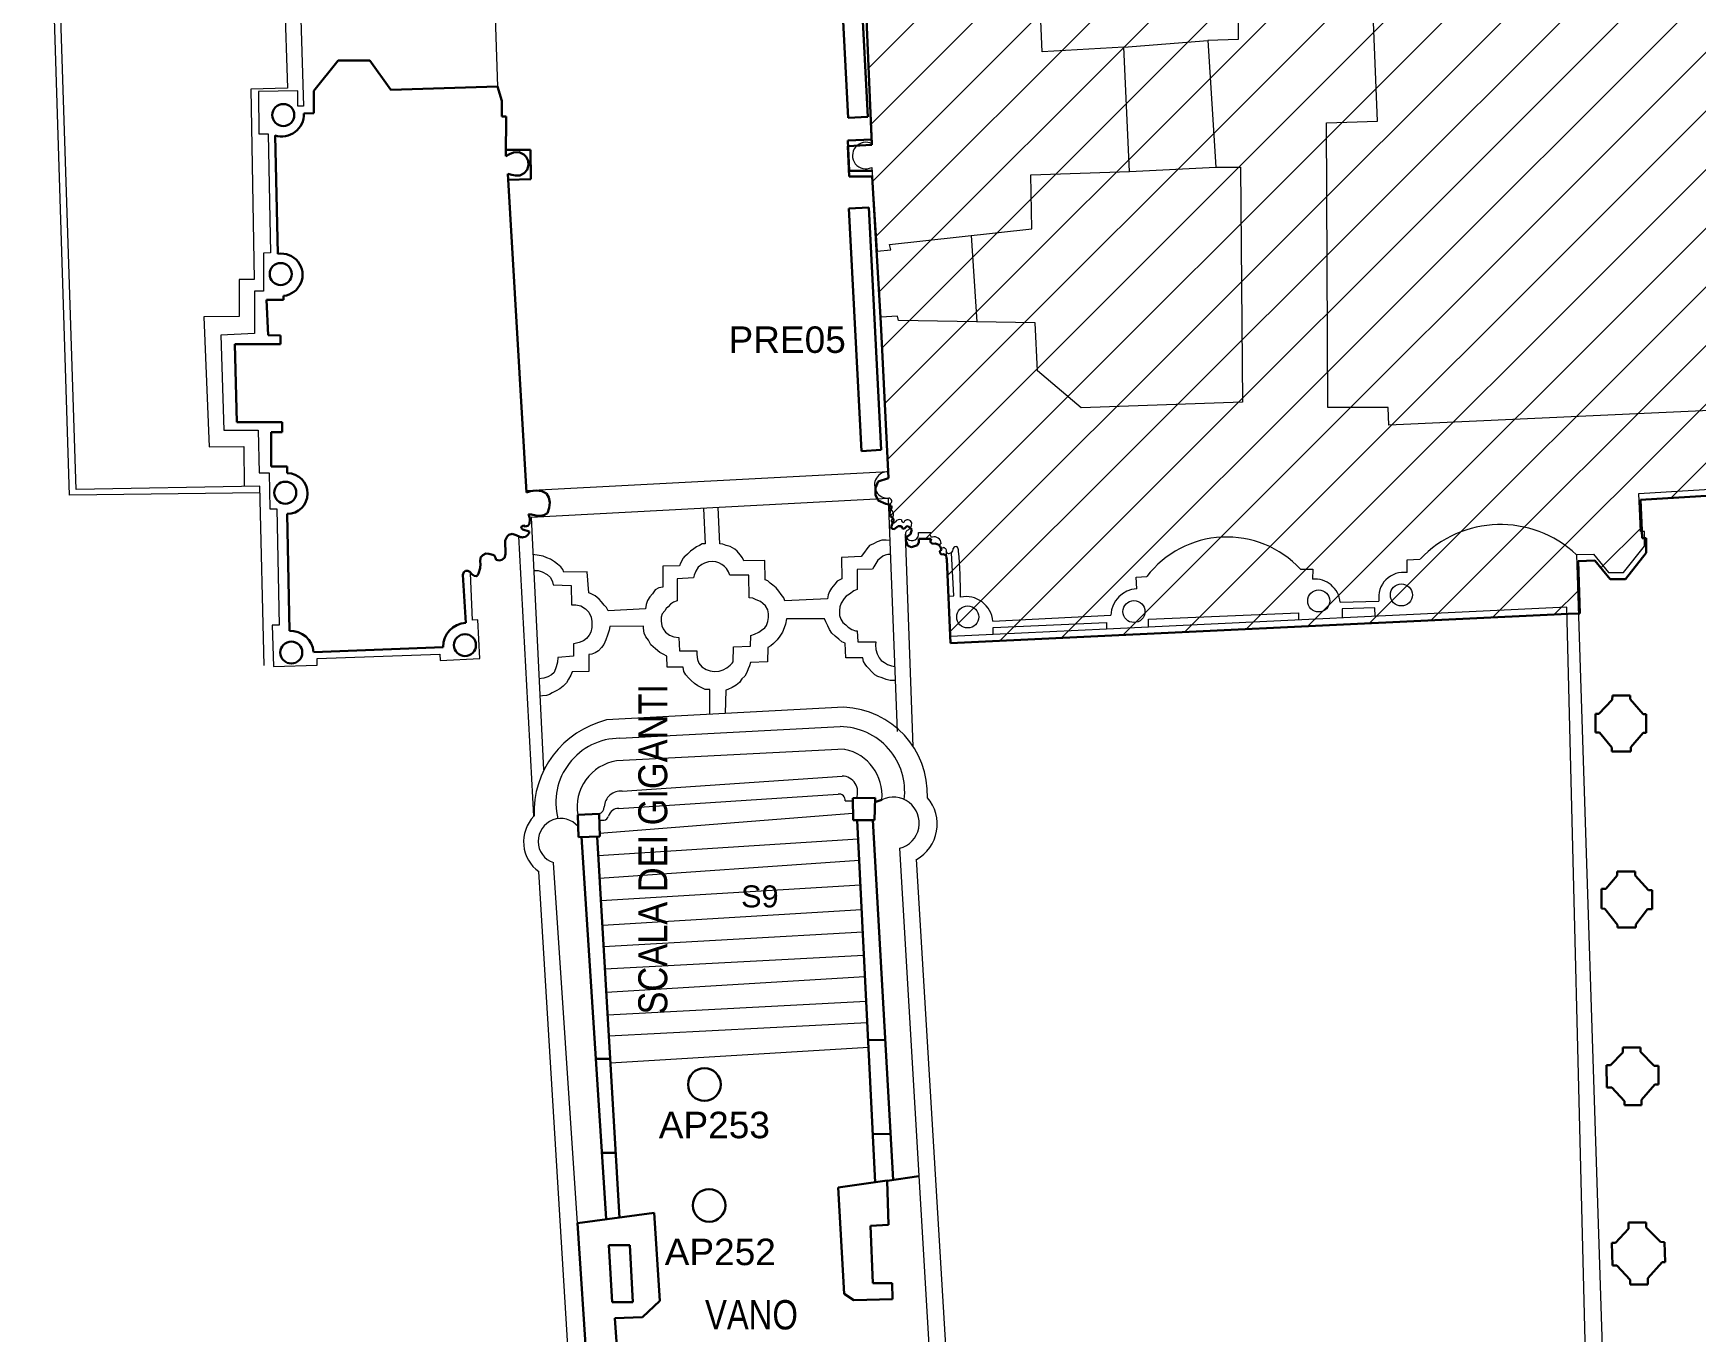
# Model space of a CAD drawing. Header units: millimetres. Extents: x 13761 to 25601, y 1427 to 9827.
# Drawn here: x 20543 to 22810, y 4533 to 6304 of the extents above; entities that cross this region are included whole.
import ezdxf
from ezdxf.enums import TextEntityAlignment as Align

# ---------------------------------------------------------------- set-up
doc = ezdxf.new("R2010")
doc.units = ezdxf.units.MM
doc.layers.add('CODICE LAMDADINE', color=150, linetype='Continuous')
for name, color, linetype, lineweight in [('LAMPADINE', 30, 'Continuous', 30), ('muri', 7, 'Continuous', 9), ('N. VANI', 66, 'Continuous', 9)]:
    doc.layers.add(name, color=color, linetype=linetype, lineweight=lineweight)
doc.styles.add('ducale_200', font='ARIAL.TTF', dxfattribs={"height": 1})
doc.styles.get("Standard").update_dxf_attribs({"font": 'ARIAL.TTF'})

msp = doc.modelspace()

# ---------------------------------------------------------------- linework, layer by layer
at = {"layer": 'LAMPADINE', "lineweight": 30}
for p, q in [((21636.6, 6518.9), (21653.8, 6188.3)), ((21680.9, 6189.8), (21663.7, 6520.3)), ((21653.8, 6188.3), (21680.9, 6189.8)), ((21681.9, 6066), (21654.7, 6064.6)), ((21654.7, 6064.6), (21672, 5734)), ((21699.1, 5735.5), (21681.9, 6066)), ((21672, 5734), (21699.1, 5735.5))]:
    msp.add_line(p, q, dxfattribs=at)
at = {"layer": 'LAMPADINE'}
for centre in [(21457.9, 4870), (21464.3, 4705.1)]:
    msp.add_circle(centre, 22.3, dxfattribs=at)
at = {"layer": 'muri', "color": 252}
for p, q in [((21681.9, 6256.8), (24538.6, 9113.5)), ((21685.1, 6180), (24618.6, 9113.5)), ((21686.9, 6101.7), (24698.6, 9113.5)), ((21691.4, 6026.2), (24778.7, 9113.5)), ((21695.9, 5950.7), (24822, 9076.8)), ((21700.1, 5874.9), (24822, 8996.8)), ((21704, 5798.7), (24822, 8916.7)), ((21707.8, 5722.6), (24822, 8836.7)), ((21711.5, 5646.3), (24822, 8756.7)), ((21759.5, 5614.2), (24822, 8676.7)), ((21789.6, 5564.2), (24822, 8596.6)), ((21793, 5487.7), (24822, 8516.6)), ((21860.7, 5475.3), (24822, 8436.6)), ((21944.7, 5479.3), (24822, 8356.6)), ((22028.7, 5483.2), (24822, 8276.6)), ((22112.7, 5487.2), (24822, 8196.5)), ((22196.6, 5491.2), (24822, 8116.5)), ((22280.6, 5495.2), (24822, 8036.5)), ((22364.6, 5499.1), (24822, 7956.5)), ((22448.6, 5503.1), (24822, 7876.4)), ((22532.6, 5507.1), (24822, 7796.4)), ((22775.5, 5669.9), (24822, 7716.4)), ((20854.9, 7258.8), (20889.5, 6228.8)), ((20592.1, 5673.7), (20542.8, 7250.8)), ((20601.3, 5681.4), (20550.9, 7250.4)), ((20902.3, 6491.9), (20911.4, 6204.6)), ((21167.3, 6480.4), (21175.7, 6231.4)), ((20839.6, 6227.8), (20844.2, 5968.1)), ((20863, 6166.7), (20866.1, 6004.2)), ((20866.1, 6004.2), (20856.9, 6003.7)), ((20856.9, 6003.7), (20856.9, 5952.3)), ((20844.2, 5968.1), (20823.8, 5968.1)), ((20823.8, 5968.1), (20823.8, 5917.7)), ((20856.9, 5952.3), (20844.7, 5952.3)), ((20844.7, 5952.3), (20844.7, 5894.2)), ((20823.8, 5917.7), (20775.4, 5917.1)), ((20775.4, 5917.1), (20782.6, 5739.9)), ((20844.7, 5894.2), (20798.4, 5892.2)), ((20798.4, 5892.2), (20802.9, 5762.3)), ((20802.9, 5762.3), (20849.3, 5762.3)), ((20849.3, 5762.3), (20850.8, 5704.3)), ((20782.6, 5739.9), (20829.9, 5740.4)), ((20829.9, 5740.4), (20830.5, 5685.5)), ((20850.8, 5704.3), (20864.6, 5704.3)), ((20864.6, 5704.3), (20865.6, 5655.4)), ((21708.9, 5705.8), (21215.5, 5679.8)), ((20851.8, 5676.8), (20592.1, 5673.7)), ((20851.8, 5685.9), (20601.3, 5681.4)), ((20857.9, 5441.5), (20851.8, 5685.9)), ((21708.9, 5669.1), (21221.6, 5643.2)), ((21721.2, 5351.3), (21708.9, 5669.1)), ((20865.6, 5655.4), (20874.8, 5655.4)), ((20874.8, 5655.4), (20878.3, 5496.5)), ((21456.6, 5655.7), (21458.8, 5607.6)), ((21479, 5607.3), (21476.8, 5656.8)), ((21221.6, 5643.2), (21238.4, 5299.4)), ((21225.5, 5235.8), (21204.8, 5617.9)), ((21443.5, 5600.8), (21438.9, 5597.3)), ((21447.3, 5603.4), (21443.5, 5600.8)), ((21451.1, 5605.3), (21447.3, 5603.4)), ((21454.9, 5607.3), (21451.1, 5605.3)), ((21458.8, 5607.6), (21454.9, 5607.3)), ((21483.2, 5606.9), (21479, 5607.3)), ((21487.8, 5605.3), (21483.2, 5606.9)), ((21493.1, 5603.8), (21487.8, 5605.3)), ((21499.3, 5600), (21493.1, 5603.8)), ((21502.7, 5597.3), (21499.3, 5600)), ((21742.5, 5330.9), (21732.2, 5620.7)), ((21232.6, 5591.6), (21224, 5592.7)), ((21238, 5590.8), (21232.6, 5591.6)), ((21243.3, 5588.5), (21238, 5590.8)), ((21247.9, 5586.6), (21243.3, 5588.5)), ((21253.7, 5582.8), (21247.9, 5586.6)), ((21257.5, 5579.8), (21253.7, 5582.8)), ((21262.1, 5576.3), (21257.5, 5579.8)), ((21265.1, 5572.5), (21262.1, 5576.3)), ((21424, 5577.5), (21401.1, 5577.1)), ((21401.1, 5577.1), (21401.1, 5548.4)), ((21425.2, 5580.9), (21424, 5577.5)), ((21428.2, 5586.2), (21425.2, 5580.9)), ((21434.7, 5593.5), (21431.3, 5590.4)), ((21438.9, 5597.3), (21434.7, 5593.5)), ((21454.6, 5579.4), (21449.6, 5575.6)), ((21458, 5581.3), (21454.6, 5579.4)), ((21463.7, 5582.8), (21458, 5581.3)), ((21468.3, 5583.2), (21463.7, 5582.8)), ((21473.3, 5582.8), (21468.3, 5583.2)), ((21477.5, 5581.7), (21473.3, 5582.8)), ((21481.7, 5579.4), (21477.5, 5581.7)), ((21485.5, 5576.7), (21481.7, 5579.4)), ((21488.2, 5573.6), (21485.5, 5576.7)), ((21506.5, 5592.4), (21502.7, 5597.3)), ((21509.9, 5588.5), (21506.5, 5592.4)), ((21511.5, 5584.3), (21509.9, 5588.5)), ((21540.1, 5584.7), (21511.5, 5584.3)), ((21540.9, 5558.4), (21540.1, 5584.7)), ((22693.6, 4177.2), (22647.4, 5592.8)), ((21141.7, 5503.4), (21139.1, 5567.5)), ((21225.1, 5571), (21231.1, 5571)), ((21231.1, 5571), (21236.8, 5569.4)), ((21236.8, 5569.4), (21243.7, 5565.6)), ((21243.7, 5565.6), (21248.3, 5561.4)), ((21248.3, 5561.4), (21250.6, 5555.7)), ((21250.6, 5555.7), (21251.7, 5551.5)), ((21266.3, 5568.7), (21265.1, 5572.5)), ((21298.3, 5569.1), (21266.3, 5568.7)), ((21300.3, 5540.8), (21298.3, 5569.1)), ((21421, 5559.9), (21420.6, 5529.7)), ((21443.1, 5561), (21421, 5559.9)), ((21443.9, 5564.5), (21443.1, 5561)), ((21446.2, 5570.2), (21443.9, 5564.5)), ((21449.6, 5575.6), (21446.2, 5570.2)), ((21490.9, 5569.4), (21488.2, 5573.6)), ((21492.4, 5564.9), (21490.9, 5569.4)), ((21518.4, 5564.9), (21492.4, 5564.9)), ((21519.1, 5533.9), (21518.4, 5564.9)), ((21544.3, 5556.8), (21540.9, 5558.4)), ((21547.4, 5553.8), (21544.3, 5556.8)), ((21551.2, 5551.1), (21547.4, 5553.8)), ((21639.1, 5556.5), (21635.6, 5552.3)), ((21666.2, 5572.3), (21666.2, 5545.1)), ((21251.7, 5551.5), (21276.2, 5550.7)), ((21276.2, 5550.7), (21276.6, 5524.4)), ((21303.7, 5539.3), (21300.3, 5540.8)), ((21309, 5536.6), (21303.7, 5539.3)), ((21314.4, 5532), (21309, 5536.6)), ((21317.8, 5528.2), (21314.4, 5532)), ((21383.5, 5535.1), (21380.5, 5530.1)), ((21387.3, 5539.3), (21383.5, 5535.1)), ((21390.8, 5544.6), (21387.3, 5539.3)), ((21395.7, 5547.3), (21390.8, 5544.6)), ((21401.1, 5548.4), (21395.7, 5547.3)), ((21524.1, 5533.2), (21519.1, 5533.9)), ((21528.3, 5531.2), (21524.1, 5533.2)), ((21534.4, 5528.6), (21528.3, 5531.2)), ((21555.8, 5547.3), (21551.2, 5551.1)), ((21559.6, 5543.1), (21555.8, 5547.3)), ((21562.7, 5538.5), (21559.6, 5543.1)), ((21566.1, 5533.9), (21562.7, 5538.5)), ((21567.6, 5529.7), (21566.1, 5533.9)), ((21625.7, 5532.4), (21567.6, 5529.7)), ((21626.8, 5537.7), (21625.7, 5532.4)), ((21628.7, 5542.3), (21626.8, 5537.7)), ((21631.4, 5546.9), (21628.7, 5542.3)), ((21635.6, 5552.3), (21631.4, 5546.9)), ((21648.4, 5532.8), (21644.5, 5526.7)), ((21651.2, 5536.2), (21648.4, 5532.8)), ((21655.8, 5539), (21651.2, 5536.2)), ((21661.9, 5543.2), (21655.8, 5539)), ((21666.2, 5545.1), (21661.9, 5543.2)), ((21276.6, 5524.4), (21282.7, 5524.4)), ((21282.7, 5524.4), (21289.6, 5522.8)), ((21289.6, 5522.8), (21295.7, 5519)), ((21295.7, 5519), (21300.3, 5514.4)), ((21300.3, 5514.4), (21303.7, 5507.6)), ((21321.3, 5524), (21317.8, 5528.2)), ((21324.3, 5520.5), (21321.3, 5524)), ((21326.6, 5516), (21324.3, 5520.5)), ((21377.8, 5519), (21326.6, 5516)), ((21378.6, 5524.8), (21377.8, 5519)), ((21380.5, 5530.1), (21378.6, 5524.8)), ((21400.3, 5511.8), (21399.2, 5507.6)), ((21403.8, 5516), (21400.3, 5511.8)), ((21405.7, 5519.4), (21403.8, 5516)), ((21408.7, 5521.7), (21405.7, 5519.4)), ((21411.8, 5525.1), (21408.7, 5521.7)), ((21415.6, 5527.8), (21411.8, 5525.1)), ((21420.6, 5529.7), (21415.6, 5527.8)), ((21537.8, 5525.9), (21534.4, 5528.6)), ((21541.3, 5522.8), (21537.8, 5525.9)), ((21544.3, 5517.5), (21541.3, 5522.8)), ((21545.1, 5512.1), (21544.3, 5517.5)), ((21545.5, 5507.2), (21545.1, 5512.1)), ((21642.6, 5521.5), (21642, 5516.7)), ((21642, 5516.7), (21642, 5509.6)), ((21642, 5509.6), (21643.9, 5504.7)), ((21644.5, 5526.7), (21642.6, 5521.5)), ((22666.8, 4196.4), (22633.7, 5520.9)), ((20878.3, 5496.5), (20868.6, 5496.5)), ((20868.6, 5496.5), (20870.2, 5440)), ((21149, 5503.7), (21141.7, 5503.4)), ((21151.7, 5451), (21149, 5503.7)), ((21302.9, 5486.9), (21301, 5482.7)), ((21304.5, 5493.4), (21302.9, 5486.9)), ((21303.7, 5507.6), (21304.5, 5501.5)), ((21304.5, 5501.5), (21304.5, 5493.4)), ((21328.1, 5489.6), (21325.8, 5482.7)), ((21328.9, 5494.6), (21328.1, 5489.6)), ((21375.1, 5495.3), (21328.9, 5494.6)), ((21375.1, 5492.3), (21375.1, 5495.3)), ((21375.9, 5485.8), (21375.1, 5492.3)), ((21378.2, 5480.8), (21375.9, 5485.8)), ((21399.2, 5507.6), (21399.2, 5501.8)), ((21399.2, 5501.8), (21399.9, 5495.7)), ((21399.9, 5495.7), (21401.9, 5491.5)), ((21401.9, 5491.5), (21404.9, 5486.9)), ((21404.9, 5486.9), (21410.3, 5483.1)), ((21526.4, 5484.3), (21532.1, 5486.9)), ((21532.1, 5486.9), (21535.9, 5489.6)), ((21535.9, 5489.6), (21540.1, 5492.7)), ((21540.1, 5492.7), (21542.4, 5496.1)), ((21542.4, 5496.1), (21544.3, 5501.5)), ((21544.3, 5501.5), (21545.5, 5507.2)), ((21564.2, 5486.9), (21560.7, 5481.6)), ((21566.9, 5492.7), (21564.2, 5486.9)), ((21568.4, 5498), (21566.9, 5492.7)), ((21569.9, 5505.3), (21568.4, 5498)), ((21621.5, 5505.3), (21569.9, 5505.3)), ((21623.4, 5501.1), (21621.5, 5505.3)), ((21626.1, 5495.7), (21623.4, 5501.1)), ((21628.7, 5490.4), (21626.1, 5495.7)), ((21631.8, 5485.8), (21628.7, 5490.4)), ((21636, 5481.6), (21631.8, 5485.8)), ((21643.9, 5504.7), (21646.9, 5500.2)), ((21646.9, 5500.2), (21650.6, 5496.8)), ((21650.6, 5496.8), (21653.9, 5493.7)), ((21653.9, 5493.7), (21658.8, 5490.4)), ((21658.8, 5490.4), (21664, 5488.8)), ((21664, 5488.8), (21666.2, 5488.8)), ((21666.2, 5488.8), (21667.1, 5473.9)), ((21281.9, 5471.3), (21279.6, 5470.9)), ((21279.6, 5470.9), (21279.6, 5454.1)), ((21287.3, 5472.8), (21281.9, 5471.3)), ((21293, 5475.1), (21287.3, 5472.8)), ((21297.2, 5478.5), (21293, 5475.1)), ((21301, 5482.7), (21297.2, 5478.5)), ((21317.4, 5465.9), (21313.6, 5461.7)), ((21320.9, 5470.1), (21317.4, 5465.9)), ((21323.6, 5476.6), (21320.9, 5470.1)), ((21325.8, 5482.7), (21323.6, 5476.6)), ((21381.6, 5475.9), (21378.2, 5480.8)), ((21385, 5469.7), (21381.6, 5475.9)), ((21391.2, 5464.4), (21385, 5469.7)), ((21397.3, 5459.4), (21391.2, 5464.4)), ((21410.3, 5483.1), (21416.4, 5480.8)), ((21416.4, 5480.8), (21423.2, 5479.7)), ((21423.2, 5479.7), (21424, 5461.7)), ((21497.3, 5446.4), (21497.7, 5467.1)), ((21497.7, 5467.1), (21520.6, 5467.8)), ((21520.6, 5467.8), (21521.4, 5482.4)), ((21521.4, 5482.4), (21526.4, 5484.3)), ((21544.3, 5465.9), (21543.9, 5446.4)), ((21548.5, 5468.2), (21544.3, 5465.9)), ((21552, 5471.3), (21548.5, 5468.2)), ((21557.3, 5476.6), (21552, 5471.3)), ((21560.7, 5481.6), (21557.3, 5476.6)), ((21641.3, 5477.4), (21636, 5481.6)), ((21645.5, 5474), (21641.3, 5477.4)), ((21649.7, 5472), (21645.5, 5474)), ((21650.9, 5451.8), (21649.7, 5472)), ((21667.1, 5473.9), (21691.5, 5473.9)), ((21691.5, 5473.9), (21691.2, 5469.6)), ((21691.2, 5469.6), (21691.5, 5463.2)), ((21691.5, 5463.2), (21693.4, 5457.4)), ((20870.2, 5440), (20929.8, 5442)), ((20929.8, 5451.2), (21097.4, 5456.8)), ((20929.8, 5442), (20929.8, 5451.2)), ((21097.4, 5456.8), (21097.8, 5448.4)), ((21097.8, 5448.4), (21151.7, 5451)), ((21257.5, 5446.1), (21255.9, 5439.6)), ((21257.9, 5452.6), (21257.5, 5446.1)), ((21279.6, 5454.1), (21257.9, 5452.6)), ((21304.5, 5457.1), (21300.3, 5456.4)), ((21300.3, 5456.4), (21300.3, 5433.5)), ((21309, 5458.7), (21304.5, 5457.1)), ((21313.6, 5461.7), (21309, 5458.7)), ((21401.9, 5456.8), (21397.3, 5459.4)), ((21406.8, 5454.1), (21401.9, 5456.8)), ((21407.2, 5439.2), (21406.8, 5454.1)), ((21424, 5461.7), (21447.7, 5461.3)), ((21447.7, 5461.3), (21447.7, 5456.4)), ((21447.7, 5456.4), (21448.5, 5449.5)), ((21448.5, 5449.5), (21450.4, 5444.9)), ((21450.4, 5444.9), (21454.6, 5439.6)), ((21488.6, 5438.4), (21493.1, 5441.9)), ((21493.1, 5441.9), (21495.8, 5444.5)), ((21495.8, 5444.5), (21497.3, 5446.4)), ((21519.5, 5441.1), (21517.6, 5436.9)), ((21521, 5445.7), (21519.5, 5441.1)), ((21543.9, 5446.4), (21521, 5445.7)), ((21673.8, 5451.8), (21650.9, 5451.8)), ((21675, 5446.8), (21673.8, 5451.8)), ((21676.9, 5443.4), (21675, 5446.8)), ((21679.5, 5440.3), (21676.9, 5443.4)), ((21681.8, 5437.7), (21679.5, 5440.3)), ((21693.4, 5457.4), (21696.1, 5451.9)), ((21696.1, 5451.9), (21698.9, 5448.2)), ((21698.9, 5448.2), (21703.4, 5445.5)), ((21703.4, 5445.5), (21707.7, 5443)), ((21707.7, 5443), (21712.9, 5440.9)), ((21712.9, 5440.9), (21717.8, 5440)), ((21239.1, 5424.3), (21232.3, 5423.2)), ((21244.5, 5426.2), (21239.1, 5424.3)), ((21249.5, 5428.9), (21244.5, 5426.2)), ((21253.3, 5431.9), (21249.5, 5428.9)), ((21255.9, 5439.6), (21253.3, 5431.9)), ((21269.7, 5417.8), (21265.5, 5413.2)), ((21272.8, 5423.1), (21269.7, 5417.8)), ((21275.8, 5428.5), (21272.8, 5423.1)), ((21277.7, 5433.1), (21275.8, 5428.5)), ((21300.3, 5433.5), (21277.7, 5433.1)), ((21429, 5439.2), (21407.2, 5439.2)), ((21430.1, 5433.5), (21429, 5439.2)), ((21432.8, 5428.9), (21430.1, 5433.5)), ((21436.2, 5424.7), (21432.8, 5428.9)), ((21440.1, 5420.9), (21436.2, 5424.7)), ((21444.3, 5417), (21440.1, 5420.9)), ((21454.6, 5439.6), (21460.3, 5436.1)), ((21460.3, 5436.1), (21465.6, 5434.2)), ((21465.6, 5434.2), (21471.4, 5433.5)), ((21471.4, 5433.5), (21477.9, 5433.8)), ((21477.9, 5433.8), (21483.6, 5435.4)), ((21483.6, 5435.4), (21488.6, 5438.4)), ((21505.7, 5418.2), (21501.2, 5414.7)), ((21508.8, 5423.5), (21505.7, 5418.2)), ((21513, 5427), (21508.8, 5423.5)), ((21515.7, 5431.9), (21513, 5427)), ((21517.6, 5436.9), (21515.7, 5431.9)), ((21686, 5432.7), (21681.8, 5437.7)), ((21690.2, 5428.9), (21686, 5432.7)), ((21694.4, 5426.6), (21690.2, 5428.9)), ((21700.2, 5424.7), (21694.4, 5426.6)), ((21705.9, 5422.4), (21700.2, 5424.7)), ((21711.2, 5421.2), (21705.9, 5422.4)), ((21718.5, 5421.2), (21711.2, 5421.2)), ((21237.2, 5400.2), (21233.5, 5399.5)), ((21242.6, 5400.6), (21237.2, 5400.2)), ((21246.8, 5402.1), (21242.6, 5400.6)), ((21250.2, 5404.1), (21246.8, 5402.1)), ((21255.6, 5407.1), (21250.2, 5404.1)), ((21260.9, 5409.8), (21255.6, 5407.1)), ((21265.5, 5413.2), (21260.9, 5409.8)), ((21448.8, 5414), (21444.3, 5417)), ((21454.2, 5410.9), (21448.8, 5414)), ((21459.1, 5409), (21454.2, 5410.9)), ((21465.3, 5408.6), (21459.1, 5409)), ((21465.3, 5374.8), (21465.3, 5408.6)), ((21487, 5407.9), (21486.3, 5375.9)), ((21490.1, 5409), (21487, 5407.9)), ((21495.8, 5411.7), (21490.1, 5409)), ((21501.2, 5414.7), (21495.8, 5411.7)), ((21648.2, 5384.6), (21324.5, 5367.3)), ((21342.7, 5342.3), (21643.1, 5358.2)), ((21649.1, 5327.2), (21338.1, 5311.3)), ((21346, 5270.1), (21645.9, 5290.7)), ((21341, 5246.4), (21640.3, 5265.9)), ((21660.1, 5239.8), (21314.8, 5212.3)), ((21649.7, 5256.9), (21660.1, 5256.9)), ((21314.5, 5230.4), (21321.1, 5230.4)), ((21667.5, 5204.7), (21313.2, 5181.8)), ((21767, 4468.3), (21724.2, 5192.4)), ((21284.8, 4680.7), (21252.1, 5172.6)), ((21668.9, 5175.6), (21315, 5151.1)), ((21792, 4434.7), (21747.1, 5177.2)), ((21275.1, 4459.8), (21232.3, 5160.4)), ((21670.6, 5142), (21316.8, 5120.7)), ((21672.2, 5108.4), (21318.8, 5087)), ((21673.8, 5077.9), (21320.5, 5058)), ((21675.4, 5045.8), (21322.3, 5027.4)), ((21676.8, 5016.7), (21324.2, 4995.4)), ((21678.5, 4983.1), (21326, 4964.8)), ((21679.9, 4954.1), (21327.7, 4935.8)), ((21681.6, 4920.5), (21330, 4899.1))]:
    msp.add_line(p, q, dxfattribs=at)
at = {"layer": 'muri'}
for p, q in [((22184.1, 6662.2), (22185.6, 6295.5)), ((21668.8, 6565.7), (21686.5, 6152.9)), ((22375.8, 6184), (22365.9, 6430)), ((21918.3, 6278.7), (21913.7, 6384.2)), ((22029.8, 6284.8), (21918.3, 6278.7)), ((22029.8, 6284.8), (22144.4, 6294)), ((22037.4, 6115.3), (22029.8, 6284.8)), ((22185.6, 6295.5), (22144.4, 6294)), ((22144.4, 6294), (22155.1, 6121.4)), ((20889.5, 6228.8), (20839.6, 6227.8)), ((20903.5, 6225.3), (20849.8, 6224.5)), ((20849.8, 6224.5), (20850.3, 6166.7)), ((20903.5, 6204.6), (20903.5, 6225.3)), ((20911.4, 6204.6), (20903.5, 6204.6)), ((20850.3, 6166.7), (20863, 6166.7)), ((22306.3, 6181.7), (22375.8, 6184)), ((22307.9, 5793.6), (22306.3, 6181.7)), ((21653.6, 6148.4), (21655.1, 6150)), ((21686.1, 6120.9), (21693.7, 6006.8)), ((22037.4, 6115.3), (22155.1, 6121.4)), ((22155.1, 6121.4), (22188.7, 6121.4)), ((22188.7, 6121.4), (22191.7, 5800.5)), ((21903, 6110.7), (22037.4, 6115.3)), ((21904.5, 6037.3), (21903, 6110.7)), ((21710.5, 6015.9), (21904.5, 6037.3)), ((21693.7, 6006.8), (21712, 6008.3)), ((21712, 6008.3), (21710.5, 6015.9)), ((21821.5, 6028.2), (21829.5, 5910.3)), ((21721.2, 5918.2), (21698.3, 5916.6)), ((21698.3, 5916.6), (21708.9, 5705.8)), ((21722.7, 5912.1), (21721.2, 5918.2)), ((21909.1, 5909), (21722.7, 5912.1)), ((21912.1, 5843.3), (21909.1, 5909)), ((21971.7, 5792.9), (21912.1, 5843.3)), ((23267.3, 5809.7), (22391.1, 5769.2)), ((22191.7, 5800.5), (21971.7, 5792.9)), ((22390.4, 5793.6), (22307.9, 5793.6)), ((22391.1, 5769.2), (22390.4, 5793.6)), ((22731.8, 5676), (23227.6, 5706.6)), ((22734.1, 5624.1), (22731.8, 5676)), ((21714.7, 5643.9), (21712.4, 5639.3)), ((21749.8, 5622.9), (21766.6, 5622.9)), ((22680.3, 5574.8), (22735.9, 5630.3)), ((22739.5, 5624.1), (22734.1, 5624.1)), ((22739.5, 5604.2), (22739.5, 5624.1)), ((21679.2, 5600.8), (21676.1, 5596.2)), ((21683, 5605), (21679.2, 5600.8)), ((21688.3, 5607.6), (21683, 5605)), ((21693.3, 5610.3), (21688.3, 5607.6)), ((21699.8, 5612.6), (21693.3, 5610.3)), ((21705.9, 5612.6), (21699.8, 5612.6)), ((21711.1, 5612.2), (21705.9, 5612.6)), ((22711.2, 5568.3), (22739.5, 5604.2)), ((21671.9, 5590.1), (21644.8, 5588.9)), ((21644.8, 5588.9), (21645.2, 5559.9)), ((21676.1, 5596.2), (21671.9, 5590.1)), ((21691.5, 5580.5), (21689.1, 5576.2)), ((21694.6, 5585.1), (21691.5, 5580.5)), ((21698.6, 5588.5), (21694.6, 5585.1)), ((21701.3, 5590.6), (21698.6, 5588.5)), ((21704.4, 5591.8), (21701.3, 5590.6)), ((21708, 5593), (21704.4, 5591.8)), ((21711.9, 5593), (21708, 5593)), ((21790.7, 5536.2), (21788.2, 5595.5)), ((21793.4, 5595), (21794.9, 5595)), ((21797.9, 5536.6), (21794.9, 5595)), ((22416.3, 5585.6), (22433.6, 5586.6)), ((22416.3, 5568.3), (22416.3, 5585.6)), ((22647, 5592.7), (22670, 5593.5)), ((22670, 5593.5), (22690.6, 5568.3)), ((21642.5, 5558.4), (21639.1, 5556.5)), ((21645.2, 5559.9), (21642.5, 5558.4)), ((21687.3, 5572.9), (21666.2, 5572.3)), ((21689.1, 5576.2), (21687.3, 5572.9)), ((22046.6, 5562.2), (22061.1, 5562.9)), ((22047.4, 5546.1), (22046.6, 5562.2)), ((22270.7, 5573), (22287.3, 5573)), ((22287.3, 5573), (22287.2, 5559.1)), ((22690.6, 5568.3), (22711.2, 5568.3)), ((21790.7, 5536.2), (21797.9, 5536.6)), ((21793.4, 5481.2), (21790.7, 5536.2)), ((22616.6, 5511), (22650.5, 5544.9)), ((21851.1, 5501.9), (22012.2, 5510.2)), ((22633.7, 5520.9), (22006.1, 5491.3)), ((22063.4, 5504.9), (22268.1, 5513.3)), ((22268.1, 5513.3), (22268.1, 5503.7)), ((22324.7, 5527.8), (22377.6, 5529.3)), ((22372.2, 5520.3), (22327.5, 5519)), ((22327.5, 5519), (22327.7, 5506.5)), ((22372.6, 5508.6), (22372.2, 5520.3)), ((21851.7, 5493.5), (22006.1, 5500.3)), ((21851.8, 5484), (21851.7, 5493.5)), ((22006.1, 5491.3), (21851.8, 5484)), ((22006.1, 5500.3), (22006.1, 5491.3)), ((22063.4, 5494), (22063.4, 5504.9)), ((21851.8, 5484), (21793.4, 5481.2)), ((21851.8, 5484), (21851.8, 5484)), ((21851.8, 5484), (21851.8, 5484))]:
    msp.add_line(p, q, dxfattribs=at)
at = {"layer": 'muri', "linetype": 'ByBlock', "lineweight": 30}
for p, q in [((21669.2, 6552.8), (21686.4, 6151.5)), ((20925.2, 6225.3), (20958.8, 6266.5)), ((20958.8, 6266.5), (21001.6, 6266.5)), ((21001.6, 6266.5), (21030.6, 6226.8)), ((20925.2, 6194.7), (20925.2, 6225.3)), ((21030.6, 6226.8), (21175.7, 6231.4)), ((21175.7, 6231.4), (21181.8, 6211.5)), ((21181.8, 6211.5), (21181.8, 6190.1)), ((20911.9, 6194.4), (20925.2, 6194.7)), ((21181.8, 6190.1), (21187.8, 6190.1)), ((21187.8, 6190.1), (21187, 6136.3)), ((20876.5, 6003), (20872.5, 6164.5)), ((21187.2, 6144.9), (21220.6, 6145)), ((21220.6, 6145), (21221.2, 6104.9)), ((21686.3, 6159), (21653.4, 6157.5)), ((21653.4, 6157.5), (21655.5, 6116.3)), ((21686.4, 6151.5), (21653.5, 6149.9)), ((21653.5, 6149.9), (21655.5, 6108.6)), ((21187, 6136.3), (21192, 6139.1)), ((21192, 6139.1), (21197.5, 6141.4)), ((21197.5, 6141.4), (21205.3, 6141.8)), ((21205.3, 6141.8), (21211.8, 6138.7)), ((21211.8, 6138.7), (21215.1, 6135.1)), ((21215.1, 6135.1), (21217.6, 6130)), ((21217.9, 6123.8), (21216.2, 6117.4)), ((21217.6, 6130), (21217.9, 6123.8)), ((21195.2, 6110.9), (21189.9, 6112.2)), ((21189.9, 6112.2), (21215.5, 5677.5)), ((21221.2, 6104.9), (21189.9, 6103.8)), ((21200.4, 6109.7), (21195.2, 6110.9)), ((21206.5, 6109.9), (21200.4, 6109.7)), ((21212, 6113), (21206.5, 6109.9)), ((21216.2, 6117.4), (21212, 6113)), ((21655.5, 6116.3), (21686.4, 6116.3)), ((21655.5, 6108.6), (21686.5, 6108.6)), ((21686.5, 6108.6), (21698.4, 5908.5)), ((20863, 5891.9), (20861, 5940.1)), ((20861, 5940.1), (20884.2, 5940.1)), ((20884.2, 5940.1), (20884.2, 5945.7)), ((21698.4, 5908.5), (21709.1, 5697.2)), ((20820.4, 5773.2), (20817.5, 5880)), ((20817.5, 5880), (20879.8, 5880)), ((20879.8, 5891.7), (20863, 5891.9)), ((20879.8, 5880), (20879.8, 5891.7)), ((20882.2, 5773.2), (20820.4, 5773.2)), ((20867.1, 5713), (20867.1, 5759.7)), ((20867.1, 5759.7), (20882.2, 5759.7)), ((20882.2, 5759.7), (20882.2, 5773.2)), ((20889.2, 5713), (20867.1, 5713)), ((20889.2, 5703.8), (20889.2, 5713)), ((21694.7, 5692.3), (21691.1, 5684)), ((21709.1, 5697.2), (21694.7, 5692.3)), ((22734.2, 5667.4), (23231.1, 5698)), ((21215.5, 5677.5), (21220.8, 5679.4)), ((21220.8, 5679.4), (21228.4, 5680.2)), ((21228.4, 5680.2), (21236.1, 5679.4)), ((21236.1, 5679.4), (21242.6, 5676)), ((21242.6, 5676), (21246, 5670.7)), ((21246, 5670.7), (21247.2, 5663.8)), ((21691.1, 5684), (21691.1, 5674.2)), ((21691.1, 5674.2), (21695, 5666.5)), ((22736.5, 5615.3), (22734.2, 5667.4)), ((20892.1, 5488.8), (20889, 5648.2)), ((21222.3, 5647.4), (21218.1, 5648.1)), ((21218.1, 5648.1), (21219.3, 5643.9)), ((21228.1, 5646.2), (21222.3, 5647.4)), ((21233.8, 5645.8), (21228.1, 5646.2)), ((21239.1, 5646.6), (21233.8, 5645.8)), ((21244.1, 5649.3), (21239.1, 5646.6)), ((21246.4, 5656.5), (21244.1, 5649.3)), ((21247.2, 5663.8), (21246.4, 5656.5)), ((21695, 5666.5), (21705.1, 5661.8)), ((21705.1, 5661.8), (21709.6, 5661.2)), ((21709.6, 5661.2), (21712.6, 5659.5)), ((21711.4, 5653.2), (21710.5, 5648.9)), ((21710.5, 5648.9), (21712.2, 5644.8)), ((21713.4, 5656.4), (21711.4, 5653.2)), ((21712.2, 5644.8), (21715, 5642.4)), ((21712.6, 5659.5), (21713.4, 5656.4)), ((21209, 5631.7), (21208.2, 5629)), ((21208.2, 5629), (21210.5, 5627.1)), ((21211.3, 5632.5), (21209, 5631.7)), ((21210.5, 5627.1), (21218.9, 5624.1)), ((21213.6, 5631.3), (21211.3, 5632.5)), ((21217.4, 5632.1), (21213.6, 5631.3)), ((21218.9, 5621.8), (21216.6, 5619.1)), ((21219.3, 5634.8), (21217.4, 5632.1)), ((21218.9, 5624.1), (21218.9, 5621.8)), ((21219.3, 5643.9), (21220, 5640.9)), ((21220, 5640.9), (21219.3, 5634.8)), ((21715.9, 5638.7), (21712.7, 5630.8)), ((21712.7, 5630.8), (21713.7, 5628.1)), ((21713.7, 5628.1), (21716.5, 5627.6)), ((21715, 5642.4), (21715.7, 5640.6)), ((21715.7, 5640.6), (21715.9, 5638.7)), ((21716.5, 5627.6), (21718.7, 5628.7)), ((21718.7, 5628.7), (21722.2, 5631.5)), ((21722.2, 5631.5), (21726.7, 5631.4)), ((21726.7, 5631.4), (21727.6, 5628.8)), ((21727.6, 5628.8), (21730.2, 5627.9)), ((21730.2, 5627.9), (21733.3, 5631.1)), ((21733.3, 5631.1), (21735.8, 5631.5)), ((21735.8, 5631.5), (21740.9, 5627.2)), ((21740.9, 5627.2), (21739.1, 5620.6)), ((21189.1, 5617.6), (21186.4, 5612.2)), ((21186.4, 5612.2), (21186.8, 5593.5)), ((21191.4, 5619.9), (21189.1, 5617.6)), ((21196, 5621), (21191.4, 5619.9)), ((21201.3, 5619.5), (21196, 5621)), ((21206.3, 5617.2), (21201.3, 5619.5)), ((21213.9, 5617.2), (21210.9, 5616.4)), ((21216.6, 5619.1), (21213.9, 5617.2)), ((21733.6, 5616.4), (21732.4, 5612)), ((21732.4, 5612), (21735.3, 5604.6)), ((21739.1, 5620.6), (21733.6, 5616.4)), ((21735.3, 5604.6), (21740.1, 5603.1)), ((21740.1, 5603.1), (21748.4, 5605.6)), ((21748.4, 5605.6), (21750.4, 5609.6)), ((21750.4, 5609.6), (21750.1, 5614.2)), ((21750.1, 5614.2), (21766.9, 5614.2)), ((21766.9, 5614.2), (21765.9, 5610.3)), ((21765.9, 5610.3), (21768.8, 5607.6)), ((21768.8, 5607.6), (21772.7, 5608.1)), ((21772.7, 5608.1), (21776.5, 5606.7)), ((21776.5, 5606.7), (21777, 5606.5)), ((21777, 5606.5), (21779.4, 5603.7)), ((21781.1, 5599.2), (21779, 5597.4)), ((21779.4, 5603.7), (21780.3, 5602.2)), ((21780.3, 5602.2), (21781.1, 5599.2)), ((22741.9, 5615.3), (22736.5, 5615.3)), ((22741.9, 5595.4), (22741.9, 5615.3)), ((21152.8, 5588.9), (21152.4, 5582.8)), ((21152.4, 5582.8), (21152.8, 5580.1)), ((21152.8, 5580.1), (21152.4, 5574.4)), ((21155.9, 5592), (21152.8, 5588.9)), ((21159.8, 5594.2), (21155.9, 5592)), ((21164, 5593.9), (21159.8, 5594.2)), ((21171.2, 5592), (21164, 5593.9)), ((21173.1, 5588.2), (21171.2, 5592)), ((21174.2, 5585.5), (21173.1, 5588.2)), ((21178.4, 5584.7), (21174.2, 5585.5)), ((21181.8, 5585.5), (21178.4, 5584.7)), ((21185.3, 5588.5), (21181.8, 5585.5)), ((21186.8, 5593.5), (21185.3, 5588.5)), ((21779, 5597.4), (21779.2, 5594.8)), ((21779.2, 5594.8), (21781.3, 5593.1)), ((21781.3, 5593.1), (21783.8, 5593.5)), ((21783.8, 5593.5), (21787.4, 5591.7)), ((21787.4, 5591.7), (21788, 5587.7)), ((21788, 5587.7), (21788.5, 5586.7)), ((21788.5, 5586.7), (21793.7, 5472.1)), ((22649.2, 5583.9), (22672.2, 5584.7)), ((22651.6, 5512.5), (22649.2, 5583.9)), ((22672.2, 5584.7), (22692.9, 5559.4)), ((22713.6, 5559.4), (22741.9, 5595.4)), ((21129.9, 5568.7), (21128.4, 5565.2)), ((21128.4, 5565.2), (21132.6, 5499.5)), ((21132.2, 5570.6), (21129.9, 5568.7)), ((21135.6, 5570.6), (21132.2, 5570.6)), ((21137.9, 5569.1), (21135.6, 5570.6)), ((21141, 5566), (21137.9, 5569.1)), ((21144, 5563.7), (21141, 5566)), ((21146.7, 5563.3), (21144, 5563.7)), ((21148.6, 5564.1), (21146.7, 5563.3)), ((21150.1, 5567.1), (21148.6, 5564.1)), ((21152.4, 5574.4), (21150.1, 5567.1)), ((22692.9, 5559.4), (22713.6, 5559.4)), ((21793.7, 5472.1), (22635.8, 5511.9)), ((22635.8, 5511.9), (22651.6, 5512.5)), ((21132.6, 5499.5), (21132.6, 5499.5)), ((21101.6, 5466.7), (20925.2, 5459.8)), ((22695.9, 5400.5), (22695.6, 5394.7)), ((22720.1, 5400.5), (22695.9, 5400.5)), ((22720.1, 5395.6), (22720.1, 5400.5)), ((22738.1, 5375.2), (22720.1, 5395.6)), ((22677.3, 5375.8), (22673, 5375.8)), ((22673, 5375.8), (22673, 5350.1)), ((22695.6, 5394.7), (22677.3, 5375.8)), ((22742.1, 5375.2), (22738.1, 5375.2)), ((22742.1, 5349.8), (22742.1, 5375.2)), ((22673, 5350.1), (22678.5, 5350.1)), ((22678.5, 5350.1), (22695.3, 5329.6)), ((22721.3, 5330), (22738.1, 5349.8)), ((22738.1, 5349.8), (22742.1, 5349.8)), ((22695.3, 5329.6), (22695.3, 5324.1)), ((22721.3, 5324.1), (22721.3, 5330)), ((22695.3, 5324.1), (22721.3, 5324.1)), ((21690.6, 5261.2), (21660.1, 5260.4)), ((21660.1, 5260.4), (21660.8, 5230.6)), ((21689.9, 5230.6), (21690.6, 5261.2)), ((21314.4, 5239), (21285.4, 5237.9)), ((21285.4, 5237.9), (21286.1, 5207.3)), ((21315.2, 5208.1), (21314.4, 5239)), ((21699.8, 5258.4), (21690.5, 5254.9)), ((21699.8, 5258.4), (21699.8, 5258.4)), ((21660.8, 5230.6), (21689.9, 5230.6)), ((21666.2, 5230.6), (21690.7, 4736.6)), ((21687.6, 5230.6), (21715.1, 4740.2)), ((21286.1, 5207.3), (21315.2, 5208.1)), ((21290.3, 5207.7), (21323.9, 4686.7)), ((21311.7, 5207.7), (21342.3, 4688.3)), ((22702.3, 5155.2), (22686.8, 5136.8)), ((22727.1, 5160.4), (22702.3, 5160.7)), ((22702.3, 5160.7), (22702.3, 5155.2)), ((22727.1, 5154.9), (22727.1, 5160.4)), ((22745.4, 5135.3), (22727.1, 5154.9)), ((22686.8, 5136.8), (22681.3, 5136.8)), ((22681.3, 5136.8), (22681.3, 5109.9)), ((22750.3, 5135.3), (22745.4, 5135.3)), ((22750, 5109), (22750.3, 5135.3)), ((22681.3, 5109.9), (22685.5, 5109.6)), ((22685.5, 5109.6), (22703, 5087.9)), ((22727.7, 5088.3), (22743.9, 5109)), ((22743.9, 5109), (22750, 5109)), ((22703, 5087.9), (22703, 5084)), ((22703, 5084), (22727.7, 5084)), ((22727.7, 5084), (22727.7, 5088.3)), ((21704.4, 4930.6), (21681.1, 4930.9)), ((22710, 4913.8), (22710, 4920.5)), ((22710, 4920.5), (22734.4, 4920.5)), ((22734.4, 4920.5), (22734.4, 4914.4)), ((21330, 4905.2), (21310.2, 4905.2)), ((22688.3, 4866.1), (22688, 4896.4)), ((22688, 4896.4), (22693.2, 4896.4)), ((22693.2, 4896.4), (22710, 4913.8)), ((22734.4, 4914.4), (22752.8, 4895.4)), ((22752.8, 4895.4), (22758.6, 4895.4)), ((22758.6, 4895.4), (22758.6, 4870.1)), ((22695, 4866.1), (22688.3, 4866.1)), ((22712.4, 4847.5), (22695, 4866.1)), ((22753.7, 4870.1), (22735.6, 4849)), ((22758.6, 4870.1), (22753.7, 4870.1)), ((22712.4, 4841.7), (22712.4, 4847.5)), ((22735.6, 4842), (22712.4, 4841.7)), ((22735.6, 4849), (22735.6, 4842)), ((21711.4, 4802.9), (21687.6, 4802.2)), ((21337.7, 4776.9), (21317.8, 4776.9)), ((21707.1, 4738.9), (21640.2, 4729.6)), ((21707.1, 4738.7), (21750.2, 4744.8)), ((21708.9, 4678.5), (21707.1, 4738.7)), ((21640.2, 4729.6), (21648.4, 4584.7)), ((21284.8, 4680.7), (21389.6, 4695.1)), ((21397.3, 4575.2), (21389.6, 4695.1)), ((21299.5, 4459.9), (21284.8, 4680.7)), ((21684.5, 4677.3), (21708.9, 4678.5)), ((21687.6, 4599), (21684.5, 4677.3)), ((22700.1, 4654.3), (22717.7, 4673)), ((22717.7, 4673), (22717.7, 4681.8)), ((22717.7, 4681.8), (22742.1, 4681.8)), ((22742.1, 4681.8), (22742.1, 4674.9)), ((22742.1, 4674.9), (22761.6, 4655.4)), ((21356.4, 4650.8), (21327.4, 4650.8)), ((21327.4, 4650.8), (21332.3, 4573.3)), ((21360.2, 4573.3), (21356.4, 4650.8)), ((22695.9, 4623), (22695.2, 4654.3)), ((22695.2, 4654.3), (22700.1, 4654.3)), ((22761.6, 4655.4), (22767, 4655)), ((22767, 4655), (22767.7, 4627.9)), ((22763.9, 4627.9), (22744.4, 4606.1)), ((22767.7, 4627.9), (22763.9, 4627.9)), ((22702, 4623), (22695.9, 4623)), ((22720.4, 4603.5), (22702, 4623)), ((22720.4, 4597.4), (22720.4, 4603.5)), ((22744.4, 4606.1), (22744.4, 4597.4)), ((21648.4, 4584.7), (21661.6, 4576.1)), ((21714.1, 4599), (21687.6, 4599)), ((21714.4, 4577.3), (21714.1, 4599)), ((22744.4, 4597.4), (22720.4, 4597.4)), ((21332.3, 4573.3), (21360.2, 4573.3)), ((21373.6, 4552.7), (21397.3, 4575.2)), ((21661.6, 4576.1), (21714.4, 4577.3)), ((21335.8, 4551.5), (21373.6, 4552.7)), ((21341.5, 4473.6), (21335.8, 4551.5))]:
    msp.add_line(p, q, dxfattribs=at)
for centre in [(20883.8, 6192.3), (20880.2, 5975.4), (20886.4, 5677.2), (20894.7, 5459.2), (21131.5, 5469.3)]:
    msp.add_circle(centre, 15, dxfattribs=at)
at = {"layer": 'muri'}
for centre in [(22295.5, 5529.6), (22408.2, 5537.8), (21817, 5507.7), (22043.6, 5515.1)]:
    msp.add_circle(centre, 15, dxfattribs=at)
at = {"layer": 'muri', "linetype": 'ByBlock', "lineweight": 30}
for centre, radius, start, end in [((20881.6, 6193.4), 30.3, 252.3906, 1.9064), ((20881.1, 5974.4), 28.9, 276.1083, 99.0809), ((20889.1, 5676), 27.8, 269.9222, 89.7779), ((21209.5, 5622.1), 5.83, 237.0391, 284.0362), ((20893.3, 5456.9), 32, 5.2151, 92.2879), ((21134.3, 5467), 32.6, 92.966, 180.4639)]:
    msp.add_arc(centre, radius, start, end, dxfattribs=at)
at = {"layer": 'muri'}
for centre, radius, start, end in [((21677.9, 6137), 18.1, 61.672, 296.7084), ((21707.9, 5687.8), 18, 86.8009, 274.4182), ((21709.1, 5665.6), 4.31, 300.4541, 86.3308), ((21717.6, 5658.2), 7.34, 150.1318, 220.2571), ((21709.3, 5647.6), 6.49, 325.8786, 65.4059), ((21715.8, 5639.5), 3.42, 183.4197, 321.8723), ((21724, 5634.2), 6.43, 67.2938, 149.5761), ((21729.6, 5639.8), 3.11, 173.5183, 276.4817), ((21735.2, 5634.6), 5.63, 13.7333, 158.0955), ((21741.1, 5620.7), 8.95, 149.9975, 14.1156), ((21730.2, 5635.2), 10.5, 287.9452, 3.7354), ((21769.3, 5620.2), 3.84, 134.4775, 258.3016), ((22543.4, 5482.4), 151.3, 46.7863, 136.4946), ((21771.5, 5607.6), 9.3, 2.6421, 108.3409), ((21781.7, 5605), 3.19, 107.7173, 302.3164), ((21783.6, 5598), 4.28, 340.0845, 92.4232), ((21787.3, 5601.4), 9.9, 320.2017, 358.6862), ((21800.9, 5600), 3.86, 64.3553, 162.0419), ((21793.8, 5597.3), 10.6, 1.9186, 34.9513), ((22170.2, 5479.2), 137.5, 43.0332, 142.4829), ((21791, 5597.8), 3.61, 199.9137, 310.2235), ((21203, 5540.6), 604.1, 359.4368, 5.4218), ((22290.6, 5525.2), 34.1, 4.4241, 95.7351), ((22411.4, 5534.5), 34.1, 81.689, 188.7344), ((21814.6, 5498.8), 36.7, 4.8237, 101.7194), ((22049.3, 5509.1), 37.1, 93.0616, 178.1705)]:
    msp.add_arc(centre, radius, start, end, dxfattribs=at)
at = {"layer": 'muri', "color": 252}
for centre, radius, start, end in [((21439.3, 5581.4), 12.2, 131.6335, 156.3117), ((21643, 5265.6), 119.1, 357.88, 87.5093), ((21355.7, 5240.8), 130.2, 103.8438, 182.1942), ((21642.3, 5269.5), 88.7, 352.9185, 89.4989), ((21343.1, 5254.6), 87.7, 90.2791, 194.5726), ((21636.6, 5264.9), 63.5, 354.1402, 78.6133), ((21347.8, 5248.7), 63.4, 98.7633, 189.7998), ((21645.3, 5269.1), 21.6, 336.5705, 88.4792), ((21344, 5247.4), 22.8, 85.0969, 176.2735), ((21642, 5258.3), 7.81, 349.8884, 102.3556), ((21715.5, 5226.7), 35.4, 284.2366, 116.4385), ((21719.7, 5225.2), 55.6, 299.5705, 40.4135), ((21312, 5248), 9.31, 285.0901, 5.2337), ((21340.8, 5232.5), 14, 89.0075, 164.6249), ((21261.5, 5201), 50.1, 135.9288, 234.2507), ((21262.1, 5201.9), 30.9, 40.2185, 251.1238), ((21319.8, 5237.9), 7.65, 279.715, 346.7071)]:
    msp.add_arc(centre, radius, start, end, dxfattribs=at)

# ---------------------------------------------------------------- texts
at = {"layer": 'CODICE LAMDADINE', "char_height": 36.14, "width": 1534, "attachment_point": 1, "line_spacing_factor": 0.75, "style": 'ducale_200'}
for s, insert in [('PRE05', (21490.8, 5904)), ('AP253', (21395.7, 4832.9)), ('AP252', (21403.8, 4659.8))]:
    msp.add_mtext(s, dxfattribs=dict(at, insert=insert))
at = {"layer": 'muri', "linetype": 'ByBlock', "lineweight": 30, "width": 0.85}
msp.add_text('SCALA DEI GIGANTI', height=39.48, rotation=90, dxfattribs=at).set_placement((21407.3, 5190.9), align=Align.CENTER)
at = {"layer": 'muri', "linetype": 'ByBlock', "lineweight": 30, "width": 0.8}
msp.add_text('VANO', height=40, dxfattribs=at).set_placement((21522.1, 4536), align=Align.CENTER)
at = {"layer": 'N. VANI', "color": 151}
msp.add_text('S9', height=30, dxfattribs=at).set_placement((21507.9, 5111.6))

doc.saveas('drawing.dxf')
